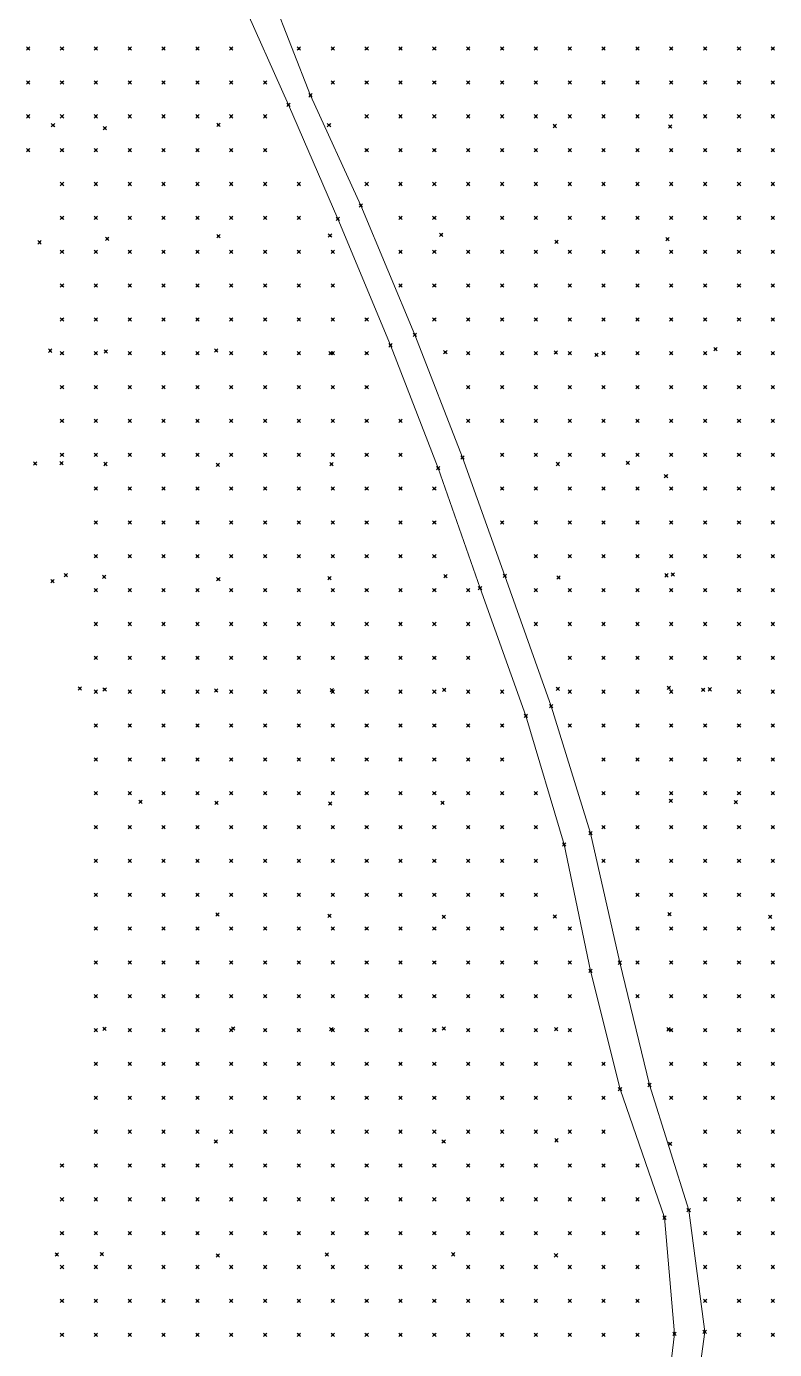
# Model space of a CAD drawing. Header units: metres. Extents: x 441556 to 446409, y 432338 to 461058.
# Drawn here: x 445985.6 to 446051.9, y 438511.8 to 438629 of the extents above; entities that cross this region are included whole.
import ezdxf

# ---------------------------------------------------------------- set-up
doc = ezdxf.new("R2010")
doc.units = ezdxf.units.M
doc.header["$MEASUREMENT"] = 0
doc.header["$PDMODE"] = 35
doc.header["$PDSIZE"] = 0.15
for name, color, linetype, lineweight in [('DTM-BRE-RevN_GRP_DRUM PAMANT', 2, 'Continuous', 0), ('DTM-BRE-RevN_GRP_DRUM PIATRA', 2, 'Continuous', 0), ('DTM-NOK-RevN_LIDAR_co_lidar', 91, 'Continuous', 0), ('DTM-NOK-RevN_RTK', 32, 'Continuous', 0)]:
    doc.layers.add(name, color=color, linetype=linetype, lineweight=lineweight)

msp = doc.modelspace()

# ---------------------------------------------------------------- linework, layer by layer
at = {"layer": 'DTM-BRE-RevN_GRP_DRUM PAMANT'}
for p, q in [((446003.607, 438633.673, 340.483), (446008.783, 438622.075, 339.126)), ((446008.783, 438622.075, 339.126), (446013.155, 438611.96, 338.349)), ((446013.155, 438611.96, 338.349), (446017.826, 438600.753, 337.54)), ((446017.826, 438600.753, 337.54), (446022.05, 438589.873, 336.914)), ((446022.05, 438589.873, 336.914), (446025.759, 438579.235, 336.233)), ((446025.759, 438579.235, 336.233), (446029.828, 438567.905, 335.26)), ((446029.828, 438567.905, 335.26), (446033.207, 438556.523, 334.711)), ((446033.207, 438556.523, 334.711), (446035.542, 438545.314, 334.353)), ((446035.542, 438545.314, 334.353), (446038.165, 438534.833, 334.231)), ((446038.165, 438534.833, 334.231), (446042.094, 438523.443, 334.615)), ((446042.094, 438523.443, 334.615), (446042.98, 438513.134, 334.856)), ((446042.98, 438513.134, 334.856), (446041.819, 438503.263, 335.073))]:
    msp.add_line(p, q, dxfattribs=at)
at = {"layer": 'DTM-BRE-RevN_GRP_DRUM PIATRA'}
for p, q in [((446010.739, 438622.906, 339.337), (446006.192, 438634.511, 340.698)), ((446015.204, 438613.144, 338.684), (446010.739, 438622.906, 339.337)), ((446019.993, 438601.69, 337.831), (446015.204, 438613.144, 338.684)), ((446024.202, 438590.808, 337.152), (446019.993, 438601.69, 337.831)), ((446027.961, 438580.324, 336.351), (446024.202, 438590.808, 337.152)), ((446032.061, 438568.773, 335.403), (446027.961, 438580.324, 336.351)), ((446035.552, 438557.526, 334.759), (446032.061, 438568.773, 335.403)), ((446038.136, 438546.042, 334.455), (446035.552, 438557.526, 334.759)), ((446040.769, 438535.199, 334.431), (446038.136, 438546.042, 334.455)), ((446044.249, 438524.1, 334.67), (446040.769, 438535.199, 334.431)), ((446045.667, 438513.327, 334.992), (446044.249, 438524.1, 334.67)), ((446044.263, 438502.756, 335.291), (446045.667, 438513.327, 334.992))]:
    msp.add_line(p, q, dxfattribs=at)
at = {"layer": 'DTM-NOK-RevN_LIDAR_co_lidar'}
for p in [(445985.72, 438627.045, 337.869), (445988.719, 438627.045, 337.934), (445991.718, 438627.045, 338.011), (445994.718, 438627.045, 338.303), (445997.717, 438627.045, 338.628), (446000.716, 438627.045, 339.227), (446003.716, 438627.045, 339.482), (446009.715, 438627.045, 340.096), (446012.714, 438627.045, 340.4), (446015.713, 438627.045, 340.873), (446018.713, 438627.045, 341.494), (446021.712, 438627.045, 341.583), (446024.711, 438627.045, 341.7), (446027.711, 438627.045, 341.561), (446030.71, 438627.045, 341.941), (446033.71, 438627.045, 342.258), (446036.709, 438627.045, 342.504), (446039.708, 438627.045, 342.904), (446042.708, 438627.045, 343.777), (446045.707, 438627.045, 343.557), (446048.706, 438627.045, 343.408), (446051.706, 438627.045, 343.42), (445985.72, 438624.046, 337.564), (445988.719, 438624.046, 337.587), (445991.718, 438624.046, 337.708), (445994.718, 438624.046, 337.887), (445997.717, 438624.046, 338.168), (446000.716, 438624.046, 338.748), (446003.716, 438624.046, 339.07), (446006.715, 438624.046, 339.328), (446012.714, 438624.046, 340.004), (446015.713, 438624.046, 340.535), (446018.713, 438624.046, 341.294), (446021.712, 438624.046, 341.186), (446024.711, 438624.046, 341.431), (446027.711, 438624.046, 341.156), (446030.71, 438624.046, 341.27), (446033.71, 438624.046, 341.796), (446036.709, 438624.046, 342.112), (446039.708, 438624.046, 342.398), (446042.708, 438624.046, 343.061), (446045.707, 438624.046, 343.229), (446048.706, 438624.046, 343.269), (446051.706, 438624.046, 343.107), (445985.72, 438621.046, 337.367), (445988.719, 438621.046, 337.43), (445991.718, 438621.046, 337.559), (445994.718, 438621.046, 337.564), (445997.717, 438621.046, 337.778), (446000.716, 438621.046, 338.292), (446003.716, 438621.046, 338.713), (446006.715, 438621.046, 338.962), (446015.713, 438621.046, 340.203), (446018.713, 438621.046, 340.756), (446021.712, 438621.046, 340.694), (446024.711, 438621.046, 340.94), (446027.711, 438621.046, 340.781), (446030.71, 438621.046, 340.826), (446033.71, 438621.046, 341.136), (446036.709, 438621.046, 341.646), (446039.708, 438621.046, 342.032), (446042.708, 438621.046, 342.564), (446045.707, 438621.046, 342.963), (446048.706, 438621.046, 342.976), (446051.706, 438621.046, 342.824), (445985.72, 438618.047, 336.875), (445988.719, 438618.047, 337.141), (445991.718, 438618.047, 337.324), (445994.718, 438618.047, 337.291), (445997.717, 438618.047, 337.573), (446000.716, 438618.047, 337.93), (446003.716, 438618.047, 338.378), (446006.715, 438618.047, 338.614), (446015.713, 438618.047, 339.44), (446018.713, 438618.047, 340.088), (446021.712, 438618.047, 340.172), (446024.711, 438618.047, 340.436), (446027.711, 438618.047, 340.354), (446030.71, 438618.047, 340.428), (446033.71, 438618.047, 340.667), (446036.709, 438618.047, 341.213), (446039.708, 438618.047, 341.644), (446042.708, 438618.047, 342.073), (446045.707, 438618.047, 342.514), (446048.706, 438618.047, 342.617), (446051.706, 438618.047, 342.571), (445988.719, 438615.048, 336.846), (445991.718, 438615.048, 337.075), (445994.718, 438615.048, 337.048), (445997.717, 438615.048, 337.338), (446000.716, 438615.048, 337.691), (446003.716, 438615.048, 338.003), (446006.715, 438615.048, 338.184), (446009.715, 438615.048, 338.384), (446015.713, 438615.048, 338.784), (446018.713, 438615.048, 339.419), (446021.712, 438615.048, 339.534), (446024.711, 438615.048, 339.834), (446027.711, 438615.048, 339.956), (446030.71, 438615.048, 339.979), (446033.71, 438615.048, 340.196), (446036.709, 438615.048, 340.788), (446039.708, 438615.048, 341.307), (446042.708, 438615.048, 341.632), (446045.707, 438615.048, 342.189), (446048.706, 438615.048, 342.349), (446051.706, 438615.048, 342.421), (445988.719, 438612.048, 336.622), (445991.718, 438612.048, 336.773), (445994.718, 438612.048, 336.792), (445997.717, 438612.048, 337.112), (446000.716, 438612.048, 337.354), (446003.716, 438612.048, 337.665), (446006.715, 438612.048, 337.883), (446009.715, 438612.048, 338.109), (446018.713, 438612.048, 338.879), (446021.712, 438612.048, 339.407), (446024.711, 438612.048, 339.523), (446027.711, 438612.048, 339.745), (446030.71, 438612.048, 339.777), (446033.71, 438612.048, 339.926), (446036.709, 438612.048, 340.452), (446039.708, 438612.048, 341.116), (446042.708, 438612.048, 341.166), (446045.707, 438612.048, 341.811), (446048.706, 438612.048, 342.076), (446051.706, 438612.048, 342.161), (445988.719, 438609.049, 336.426), (445991.718, 438609.049, 336.509), (445994.718, 438609.049, 336.629), (445997.717, 438609.049, 336.818), (446000.716, 438609.049, 337.061), (446003.716, 438609.049, 337.303), (446006.715, 438609.049, 337.447), (446009.715, 438609.049, 337.779), (446012.714, 438609.049, 338.105), (446018.713, 438609.049, 338.675), (446021.712, 438609.049, 338.959), (446024.711, 438609.049, 339.056), (446027.711, 438609.049, 339.517), (446030.71, 438609.049, 339.526), (446033.71, 438609.049, 339.708), (446036.709, 438609.049, 340.252), (446039.708, 438609.049, 340.808), (446042.708, 438609.049, 340.89), (446045.707, 438609.049, 341.311), (446048.706, 438609.049, 341.721), (446051.706, 438609.049, 341.755), (445988.719, 438606.05, 336.242), (445991.718, 438606.05, 336.256), (445994.718, 438606.05, 336.392), (445997.717, 438606.05, 336.495), (446000.716, 438606.05, 336.712), (446003.716, 438606.05, 336.998), (446006.715, 438606.05, 337.18), (446009.715, 438606.05, 337.488), (446012.714, 438606.05, 337.838), (446018.713, 438606.05, 338.348), (446021.712, 438606.05, 338.548), (446024.711, 438606.05, 338.477), (446027.711, 438606.05, 339.073), (446030.71, 438606.05, 339.37), (446033.71, 438606.05, 339.447), (446036.709, 438606.05, 339.929), (446039.708, 438606.05, 340.103), (446042.708, 438606.05, 340.539), (446045.707, 438606.05, 340.936), (446048.706, 438606.05, 341.242), (446051.706, 438606.05, 341.555), (445988.719, 438603.05, 336.012), (445991.718, 438603.05, 336.017), (445994.718, 438603.05, 336.125), (445997.717, 438603.05, 336.25), (446000.716, 438603.05, 336.387), (446003.716, 438603.05, 336.635), (446006.715, 438603.05, 336.865), (446009.715, 438603.05, 337.132), (446012.714, 438603.05, 337.4), (446015.713, 438603.05, 337.624), (446021.712, 438603.05, 338.119), (446024.711, 438603.05, 338.255), (446027.711, 438603.05, 338.784), (446030.71, 438603.05, 339.265), (446033.71, 438603.05, 339.184), (446036.709, 438603.05, 339.535), (446039.708, 438603.05, 339.651), (446042.708, 438603.05, 340.335), (446045.707, 438603.05, 340.827), (446048.706, 438603.05, 340.934), (446051.706, 438603.05, 341.029), (445988.719, 438600.051, 335.647), (445991.718, 438600.051, 335.747), (445994.718, 438600.051, 335.859), (445997.717, 438600.051, 336.002), (446000.716, 438600.051, 336.093), (446003.716, 438600.051, 336.292), (446006.715, 438600.051, 336.538), (446009.715, 438600.051, 336.736), (446012.714, 438600.051, 337.02), (446015.713, 438600.051, 337.24), (446024.711, 438600.051, 337.92), (446027.711, 438600.051, 338.379), (446030.71, 438600.051, 338.934), (446033.71, 438600.051, 338.975), (446036.709, 438600.051, 339.073), (446039.708, 438600.051, 339.465), (446042.708, 438600.051, 339.837), (446045.707, 438600.051, 340.744), (446048.706, 438600.051, 340.808), (446051.706, 438600.051, 340.574), (445988.719, 438597.051, 335.297), (445991.718, 438597.051, 335.492), (445994.718, 438597.051, 335.637), (445997.717, 438597.051, 335.7), (446000.716, 438597.051, 335.838), (446003.716, 438597.051, 336.052), (446006.715, 438597.051, 336.266), (446009.715, 438597.051, 336.5), (446012.714, 438597.051, 336.778), (446015.713, 438597.051, 336.833), (446024.711, 438597.051, 337.68), (446027.711, 438597.051, 338.211), (446030.71, 438597.051, 338.689), (446033.71, 438597.051, 338.724), (446036.709, 438597.051, 338.642), (446039.708, 438597.051, 339.018), (446042.708, 438597.051, 338.824), (446045.707, 438597.051, 339.821), (446048.706, 438597.051, 340.202), (446051.706, 438597.051, 340.216), (445988.719, 438594.052, 335.131), (445991.718, 438594.052, 335.306), (445994.718, 438594.052, 335.381), (445997.717, 438594.052, 335.458), (446000.716, 438594.052, 335.689), (446003.716, 438594.052, 335.839), (446006.715, 438594.052, 336.024), (446009.715, 438594.052, 336.239), (446012.714, 438594.052, 336.509), (446015.713, 438594.052, 336.543), (446018.713, 438594.052, 336.625), (446024.711, 438594.052, 337.344), (446027.711, 438594.052, 337.806), (446030.71, 438594.052, 338.396), (446033.71, 438594.052, 338.508), (446036.709, 438594.052, 338.409), (446039.708, 438594.052, 338.658), (446042.708, 438594.052, 338.312), (446045.707, 438594.052, 338.6), (446048.706, 438594.052, 339.492), (446051.706, 438594.052, 339.83), (445988.719, 438591.053, 334.816), (445991.718, 438591.053, 335.096), (445994.718, 438591.053, 335.199), (445997.717, 438591.053, 335.29), (446000.716, 438591.053, 335.483), (446003.716, 438591.053, 335.56), (446006.715, 438591.053, 335.793), (446009.715, 438591.053, 336.067), (446012.714, 438591.053, 336.177), (446015.713, 438591.053, 336.279), (446018.713, 438591.053, 336.47), (446027.711, 438591.053, 337.253), (446030.71, 438591.053, 337.884), (446033.71, 438591.053, 338.134), (446036.709, 438591.053, 338.192), (446039.708, 438591.053, 338.248), (446042.708, 438591.053, 338.072), (446045.707, 438591.053, 338.211), (446048.706, 438591.053, 338.762), (446051.706, 438591.053, 339.489), (445991.718, 438588.053, 334.834), (445994.718, 438588.053, 335.009), (445997.717, 438588.053, 335.1), (446000.716, 438588.053, 335.235), (446003.716, 438588.053, 335.32), (446006.715, 438588.053, 335.549), (446009.715, 438588.053, 335.658), (446012.714, 438588.053, 335.731), (446015.713, 438588.053, 335.924), (446018.713, 438588.053, 336.325), (446021.712, 438588.053, 336.517), (446027.711, 438588.053, 336.851), (446030.71, 438588.053, 337.35), (446033.71, 438588.053, 337.741), (446036.709, 438588.053, 337.785), (446039.708, 438588.053, 337.782), (446042.708, 438588.053, 337.862), (446045.707, 438588.053, 337.954), (446048.706, 438588.053, 338.437), (446051.706, 438588.053, 339.206), (445991.718, 438585.054, 334.534), (445994.718, 438585.054, 334.822), (445997.717, 438585.054, 334.937), (446000.716, 438585.054, 334.985), (446003.716, 438585.054, 335.136), (446006.715, 438585.054, 335.294), (446009.715, 438585.054, 335.345), (446012.714, 438585.054, 335.469), (446015.713, 438585.054, 335.84), (446018.713, 438585.054, 335.921), (446021.712, 438585.054, 336.285), (446027.711, 438585.054, 336.587), (446030.71, 438585.054, 336.979), (446033.71, 438585.054, 337.423), (446036.709, 438585.054, 337.58), (446039.708, 438585.054, 337.582), (446042.708, 438585.054, 337.601), (446045.707, 438585.054, 337.724), (446048.706, 438585.054, 337.863), (446051.706, 438585.054, 338.6), (445991.718, 438582.055, 334.2), (445994.718, 438582.055, 334.627), (445997.717, 438582.055, 334.734), (446000.716, 438582.055, 334.764), (446003.716, 438582.055, 334.91), (446006.715, 438582.055, 335.046), (446009.715, 438582.055, 335.215), (446012.714, 438582.055, 335.409), (446015.713, 438582.055, 335.696), (446018.713, 438582.055, 335.716), (446021.712, 438582.055, 335.973), (446030.71, 438582.055, 336.723), (446033.71, 438582.055, 336.991), (446036.709, 438582.055, 337.398), (446039.708, 438582.055, 337.282), (446042.708, 438582.055, 337.29), (446045.707, 438582.055, 337.426), (446048.706, 438582.055, 337.367), (446051.706, 438582.055, 337.879), (445991.718, 438579.055, 333.896), (445994.718, 438579.055, 334.381), (445997.717, 438579.055, 334.52), (446000.716, 438579.055, 334.611), (446003.716, 438579.055, 334.736), (446006.715, 438579.055, 334.827), (446009.715, 438579.055, 334.894), (446012.714, 438579.055, 335.211), (446015.713, 438579.055, 335.272), (446018.713, 438579.055, 335.464), (446021.712, 438579.055, 335.657), (446024.711, 438579.055, 336.063), (446030.71, 438579.055, 336.432), (446033.71, 438579.055, 336.675), (446036.709, 438579.055, 336.926), (446039.708, 438579.055, 336.94), (446042.708, 438579.055, 336.981), (446045.707, 438579.055, 337.049), (446048.706, 438579.055, 337.082), (446051.706, 438579.055, 337.337), (445991.718, 438576.056, 333.517), (445994.718, 438576.056, 334.131), (445997.717, 438576.056, 334.333), (446000.716, 438576.056, 334.481), (446003.716, 438576.056, 334.547), (446006.715, 438576.056, 334.627), (446009.715, 438576.056, 334.736), (446012.714, 438576.056, 335.053), (446015.713, 438576.056, 334.986), (446018.713, 438576.056, 335.321), (446021.712, 438576.056, 335.538), (446024.711, 438576.056, 335.812), (446030.71, 438576.056, 336.065), (446033.71, 438576.056, 336.423), (446036.709, 438576.056, 336.628), (446039.708, 438576.056, 336.686), (446042.708, 438576.056, 336.729), (446045.707, 438576.056, 336.69), (446048.706, 438576.056, 336.797), (446051.706, 438576.056, 336.941), (445991.718, 438573.056, 332.872), (445994.718, 438573.056, 333.701), (445997.717, 438573.056, 334.12), (446000.716, 438573.056, 334.275), (446003.716, 438573.056, 334.34), (446006.715, 438573.056, 334.403), (446009.715, 438573.056, 334.56), (446012.714, 438573.056, 334.8), (446015.713, 438573.056, 334.982), (446018.713, 438573.056, 335.235), (446021.712, 438573.056, 335.439), (446024.711, 438573.056, 335.643), (446033.71, 438573.056, 335.985), (446036.709, 438573.056, 336.487), (446039.708, 438573.056, 336.462), (446042.708, 438573.056, 336.393), (446045.707, 438573.056, 336.463), (446048.706, 438573.056, 336.694), (446051.706, 438573.056, 336.849), (445991.718, 438570.057, 332.527), (445994.718, 438570.057, 333.407), (445997.717, 438570.057, 333.881), (446000.716, 438570.057, 334.09), (446003.716, 438570.057, 334.191), (446006.715, 438570.057, 334.296), (446009.715, 438570.057, 334.42), (446012.714, 438570.057, 334.563), (446015.713, 438570.057, 334.693), (446018.713, 438570.057, 334.934), (446021.712, 438570.057, 335.221), (446024.711, 438570.057, 335.421), (446027.711, 438570.057, 335.42), (446033.71, 438570.057, 335.382), (446036.709, 438570.057, 335.784), (446039.708, 438570.057, 336.187), (446042.708, 438570.057, 336.326), (446048.706, 438570.057, 336.577), (446051.706, 438570.057, 336.868), (445991.718, 438567.058, 331.868), (445994.718, 438567.058, 332.982), (445997.717, 438567.058, 333.46), (446000.716, 438567.058, 333.831), (446003.716, 438567.058, 334.036), (446006.715, 438567.058, 334.126), (446009.715, 438567.058, 334.229), (446012.714, 438567.058, 334.226), (446015.713, 438567.058, 334.5), (446018.713, 438567.058, 334.753), (446021.712, 438567.058, 334.845), (446024.711, 438567.058, 335.011), (446027.711, 438567.058, 335.008), (446033.71, 438567.058, 335.121), (446036.709, 438567.058, 335.2), (446039.708, 438567.058, 335.49), (446042.708, 438567.058, 336.262), (446045.707, 438567.058, 336.257), (446048.706, 438567.058, 336.329), (446051.706, 438567.058, 336.738), (445991.718, 438564.058, 330.385), (445994.718, 438564.058, 332.135), (445997.717, 438564.058, 332.957), (446000.716, 438564.058, 333.432), (446003.716, 438564.058, 333.899), (446006.715, 438564.058, 333.957), (446009.715, 438564.058, 334.036), (446012.714, 438564.058, 334.036), (446015.713, 438564.058, 334.172), (446018.713, 438564.058, 334.421), (446021.712, 438564.058, 334.549), (446024.711, 438564.058, 334.768), (446027.711, 438564.058, 334.88), (446036.709, 438564.058, 335.206), (446039.708, 438564.058, 335.093), (446042.708, 438564.058, 336.2), (446045.707, 438564.058, 336.305), (446048.706, 438564.058, 336.19), (446051.706, 438564.058, 336.573), (445991.718, 438561.059, 329.153), (445994.718, 438561.059, 331.17), (445997.717, 438561.059, 332.086), (446000.716, 438561.059, 333.254), (446003.716, 438561.059, 333.752), (446006.715, 438561.059, 333.81), (446009.715, 438561.059, 333.861), (446012.714, 438561.059, 333.906), (446015.713, 438561.059, 333.96), (446018.713, 438561.059, 334.111), (446021.712, 438561.059, 334.344), (446024.711, 438561.059, 334.625), (446027.711, 438561.059, 334.758), (446030.71, 438561.059, 334.831), (446036.709, 438561.059, 335.108), (446039.708, 438561.059, 335.139), (446042.708, 438561.059, 335.857), (446045.707, 438561.059, 336.079), (446048.706, 438561.059, 336.09), (446051.706, 438561.059, 336.374), (445991.718, 438558.06, 328.061), (445994.718, 438558.06, 330.606), (445997.717, 438558.06, 331.616), (446000.716, 438558.06, 333.184), (446003.716, 438558.06, 333.579), (446006.715, 438558.06, 333.623), (446009.715, 438558.06, 333.642), (446012.714, 438558.06, 333.76), (446015.713, 438558.06, 333.777), (446018.713, 438558.06, 333.909), (446021.712, 438558.06, 334.134), (446024.711, 438558.06, 334.437), (446027.711, 438558.06, 334.67), (446030.71, 438558.06, 334.728), (446036.709, 438558.06, 334.942), (446039.708, 438558.06, 335.181), (446042.708, 438558.06, 335.697), (446045.707, 438558.06, 335.98), (446048.706, 438558.06, 335.96), (446051.706, 438558.06, 336.206), (445991.718, 438555.06, 327.427), (445994.718, 438555.06, 329.722), (445997.717, 438555.06, 331.876), (446000.716, 438555.06, 332.658), (446003.716, 438555.06, 333.17), (446006.715, 438555.06, 333.484), (446009.715, 438555.06, 333.509), (446012.714, 438555.06, 333.575), (446015.713, 438555.06, 333.725), (446018.713, 438555.06, 333.797), (446021.712, 438555.06, 333.968), (446024.711, 438555.06, 334.184), (446027.711, 438555.06, 334.385), (446030.71, 438555.06, 334.627), (446036.709, 438555.06, 334.822), (446039.708, 438555.06, 334.822), (446042.708, 438555.06, 334.966), (446045.707, 438555.06, 335.793), (446048.706, 438555.06, 335.852), (446051.706, 438555.06, 335.947), (445991.718, 438552.061, 327.015), (445994.718, 438552.061, 328.39), (445997.717, 438552.061, 330.904), (446000.716, 438552.061, 332.474), (446003.716, 438552.061, 332.821), (446006.715, 438552.061, 333.238), (446009.715, 438552.061, 333.404), (446012.714, 438552.061, 333.536), (446015.713, 438552.061, 333.613), (446018.713, 438552.061, 333.655), (446021.712, 438552.061, 333.73), (446024.711, 438552.061, 333.945), (446027.711, 438552.061, 334.197), (446030.71, 438552.061, 334.397), (446039.708, 438552.061, 334.665), (446042.708, 438552.061, 334.811), (446045.707, 438552.061, 335.619), (446048.706, 438552.061, 335.755), (446051.706, 438552.061, 335.811), (445991.718, 438549.061, 326.582), (445994.718, 438549.061, 327.411), (445997.717, 438549.061, 329.482), (446000.716, 438549.061, 331.793), (446003.716, 438549.061, 332.276), (446006.715, 438549.061, 332.712), (446009.715, 438549.061, 333.035), (446012.714, 438549.061, 333.498), (446015.713, 438549.061, 333.521), (446018.713, 438549.061, 333.556), (446021.712, 438549.061, 333.629), (446024.711, 438549.061, 333.777), (446027.711, 438549.061, 333.998), (446030.71, 438549.061, 334.178), (446033.71, 438549.061, 334.388), (446039.708, 438549.061, 334.606), (446042.708, 438549.061, 334.624), (446045.707, 438549.061, 335.27), (446048.706, 438549.061, 335.67), (446051.706, 438549.061, 335.837), (445991.718, 438546.062, 326.128), (445994.718, 438546.062, 326.833), (445997.717, 438546.062, 327.913), (446000.716, 438546.062, 330.169), (446003.716, 438546.062, 331.163), (446006.715, 438546.062, 331.918), (446009.715, 438546.062, 332.352), (446012.714, 438546.062, 333.427), (446015.713, 438546.062, 333.47), (446018.713, 438546.062, 333.505), (446021.712, 438546.062, 333.568), (446024.711, 438546.062, 333.65), (446027.711, 438546.062, 333.816), (446030.71, 438546.062, 333.964), (446033.71, 438546.062, 334.187), (446039.708, 438546.062, 334.448), (446042.708, 438546.062, 334.497), (446045.707, 438546.062, 334.853), (446048.706, 438546.062, 335.602), (446051.706, 438546.062, 335.763), (445991.718, 438543.063, 325.854), (445994.718, 438543.063, 326.572), (445997.717, 438543.063, 327.926), (446000.716, 438543.063, 328.781), (446003.716, 438543.063, 329.942), (446006.715, 438543.063, 331.37), (446009.715, 438543.063, 331.759), (446012.714, 438543.063, 333.194), (446015.713, 438543.063, 333.492), (446018.713, 438543.063, 333.535), (446021.712, 438543.063, 333.573), (446024.711, 438543.063, 333.619), (446027.711, 438543.063, 333.679), (446030.71, 438543.063, 333.821), (446033.71, 438543.063, 334.021), (446039.708, 438543.063, 334.278), (446042.708, 438543.063, 334.419), (446045.707, 438543.063, 334.648), (446048.706, 438543.063, 335.505), (446051.706, 438543.063, 335.739), (445991.718, 438540.063, 325.668), (445994.718, 438540.063, 326.102), (445997.717, 438540.063, 326.928), (446000.716, 438540.063, 327.611), (446003.716, 438540.063, 328.47), (446006.715, 438540.063, 330.393), (446009.715, 438540.063, 330.914), (446012.714, 438540.063, 332.586), (446015.713, 438540.063, 333.304), (446018.713, 438540.063, 333.51), (446021.712, 438540.063, 333.573), (446024.711, 438540.063, 333.601), (446027.711, 438540.063, 333.638), (446030.71, 438540.063, 333.739), (446033.71, 438540.063, 333.877), (446042.708, 438540.063, 334.359), (446045.707, 438540.063, 334.499), (446048.706, 438540.063, 335.32), (446051.706, 438540.063, 335.708), (445991.718, 438537.064, 325.726), (445994.718, 438537.064, 325.964), (445997.717, 438537.064, 326.269), (446000.716, 438537.064, 326.646), (446003.716, 438537.064, 327.57), (446006.715, 438537.064, 328.849), (446009.715, 438537.064, 329.349), (446012.714, 438537.064, 330.885), (446015.713, 438537.064, 332.418), (446018.713, 438537.064, 333.355), (446021.712, 438537.064, 333.581), (446024.711, 438537.064, 333.609), (446027.711, 438537.064, 333.658), (446030.71, 438537.064, 333.741), (446033.71, 438537.064, 333.845), (446036.709, 438537.064, 334.062), (446042.708, 438537.064, 334.435), (446045.707, 438537.064, 334.488), (446048.706, 438537.064, 334.982), (446051.706, 438537.064, 335.707), (445991.718, 438534.065, 325.636), (445994.718, 438534.065, 325.858), (445997.717, 438534.065, 326.04), (446000.716, 438534.065, 326.444), (446003.716, 438534.065, 326.867), (446006.715, 438534.065, 327.795), (446009.715, 438534.065, 328.283), (446012.714, 438534.065, 328.668), (446015.713, 438534.065, 330.464), (446018.713, 438534.065, 332.472), (446021.712, 438534.065, 333.446), (446024.711, 438534.065, 333.57), (446027.711, 438534.065, 333.651), (446030.71, 438534.065, 333.724), (446033.71, 438534.065, 333.844), (446036.709, 438534.065, 334.035), (446042.708, 438534.065, 334.468), (446045.707, 438534.065, 334.528), (446048.706, 438534.065, 334.849), (446051.706, 438534.065, 335.73), (445991.718, 438531.065, 325.502), (445994.718, 438531.065, 325.713), (445997.717, 438531.065, 325.872), (446000.716, 438531.065, 326.077), (446003.716, 438531.065, 326.47), (446006.715, 438531.065, 327.071), (446009.715, 438531.065, 327.483), (446012.714, 438531.065, 327.705), (446015.713, 438531.065, 329.024), (446018.713, 438531.065, 331.43), (446021.712, 438531.065, 333.063), (446024.711, 438531.065, 333.603), (446027.711, 438531.065, 333.621), (446030.71, 438531.065, 333.702), (446033.71, 438531.065, 333.818), (446036.709, 438531.065, 334.017), (446045.707, 438531.065, 334.563), (446048.706, 438531.065, 334.766), (446051.706, 438531.065, 335.68), (445988.719, 438528.066, 325.187), (445991.718, 438528.066, 325.408), (445994.718, 438528.066, 325.496), (445997.717, 438528.066, 325.67), (446000.716, 438528.066, 325.847), (446003.716, 438528.066, 326.294), (446006.715, 438528.066, 326.729), (446009.715, 438528.066, 327.155), (446012.714, 438528.066, 327.578), (446015.713, 438528.066, 328.741), (446018.713, 438528.066, 331.248), (446021.712, 438528.066, 332.718), (446024.711, 438528.066, 333.642), (446027.711, 438528.066, 333.657), (446030.71, 438528.066, 333.693), (446033.71, 438528.066, 333.829), (446036.709, 438528.066, 334.024), (446039.708, 438528.066, 334.268), (446045.707, 438528.066, 334.681), (446048.706, 438528.066, 334.818), (446051.706, 438528.066, 335.612), (445988.719, 438525.066, 325.156), (445991.718, 438525.066, 325.305), (445994.718, 438525.066, 325.413), (445997.717, 438525.066, 325.523), (446000.716, 438525.066, 325.668), (446003.716, 438525.066, 325.995), (446006.715, 438525.066, 326.489), (446009.715, 438525.066, 326.827), (446012.714, 438525.066, 327.313), (446015.713, 438525.066, 328.421), (446018.713, 438525.066, 330.603), (446021.712, 438525.066, 332.166), (446024.711, 438525.066, 333.511), (446027.711, 438525.066, 333.689), (446030.71, 438525.066, 333.702), (446033.71, 438525.066, 333.834), (446036.709, 438525.066, 334.052), (446039.708, 438525.066, 334.325), (446045.707, 438525.066, 334.749), (446048.706, 438525.066, 334.844), (446051.706, 438525.066, 335.448), (445988.719, 438522.067, 325.101), (445991.718, 438522.067, 325.201), (445994.718, 438522.067, 325.301), (445997.717, 438522.067, 325.375), (446000.716, 438522.067, 325.5), (446003.716, 438522.067, 325.799), (446006.715, 438522.067, 326.199), (446009.715, 438522.067, 326.491), (446012.714, 438522.067, 326.887), (446015.713, 438522.067, 327.925), (446018.713, 438522.067, 330.192), (446021.712, 438522.067, 331.247), (446024.711, 438522.067, 333.297), (446027.711, 438522.067, 333.659), (446030.71, 438522.067, 333.714), (446033.71, 438522.067, 333.817), (446036.709, 438522.067, 334.03), (446039.708, 438522.067, 334.307), (446045.707, 438522.067, 334.793), (446048.706, 438522.067, 334.918), (446051.706, 438522.067, 335.305), (445988.719, 438519.068, 325.081), (445991.718, 438519.068, 325.118), (445994.718, 438519.068, 325.154), (445997.717, 438519.068, 325.252), (446000.716, 438519.068, 325.349), (446003.716, 438519.068, 325.574), (446006.715, 438519.068, 325.958), (446009.715, 438519.068, 326.209), (446012.714, 438519.068, 326.599), (446015.713, 438519.068, 327.707), (446018.713, 438519.068, 329.593), (446021.712, 438519.068, 330.873), (446024.711, 438519.068, 333.006), (446027.711, 438519.068, 333.57), (446030.71, 438519.068, 333.716), (446033.71, 438519.068, 333.818), (446036.709, 438519.068, 334.022), (446039.708, 438519.068, 334.293), (446045.707, 438519.068, 334.871), (446048.706, 438519.068, 334.978), (446051.706, 438519.068, 335.265), (445988.719, 438516.068, 325.158), (445991.718, 438516.068, 325.088), (445994.718, 438516.068, 325.053), (445997.717, 438516.068, 325.099), (446000.716, 438516.068, 325.203), (446003.716, 438516.068, 325.421), (446006.715, 438516.068, 325.849), (446009.715, 438516.068, 326.127), (446012.714, 438516.068, 326.447), (446015.713, 438516.068, 327.124), (446018.713, 438516.068, 328.716), (446021.712, 438516.068, 330.282), (446024.711, 438516.068, 332.616), (446027.711, 438516.068, 333.59), (446030.71, 438516.068, 333.766), (446033.71, 438516.068, 333.884), (446036.709, 438516.068, 334.069), (446039.708, 438516.068, 334.332), (446045.707, 438516.068, 334.915), (446048.706, 438516.068, 335.064), (446051.706, 438516.068, 335.261), (445988.719, 438513.069, 325.22), (445991.718, 438513.069, 325.126), (445994.718, 438513.069, 325.07), (445997.717, 438513.069, 325.039), (446000.716, 438513.069, 325.034), (446003.716, 438513.069, 325.229), (446006.715, 438513.069, 325.709), (446009.715, 438513.069, 326.047), (446012.714, 438513.069, 326.292), (446015.713, 438513.069, 326.726), (446018.713, 438513.069, 327.441), (446021.712, 438513.069, 329.575), (446024.711, 438513.069, 332.154), (446027.711, 438513.069, 333.577), (446030.71, 438513.069, 333.848), (446033.71, 438513.069, 333.967), (446036.709, 438513.069, 334.16), (446039.708, 438513.069, 334.378), (446048.706, 438513.069, 335.191), (446051.706, 438513.069, 335.373)]:
    msp.add_point(p, dxfattribs=at)
at = {"layer": 'DTM-NOK-RevN_RTK'}
for p in [(446010.739, 438622.906, 339.337), (446008.783, 438622.075, 339.126), (445987.923, 438620.254, 337.048), (445992.516, 438619.988, 337.214), (446002.574, 438620.282, 338.608), (446012.378, 438620.273, 339.234), (446032.386, 438620.19, 341.233), (446042.601, 438620.138, 342.794), (446015.204, 438613.144, 338.684), (446013.155, 438611.96, 338.349), (445992.732, 438610.2, 336.395), (446002.581, 438610.414, 337.158), (446012.467, 438610.478, 338.084), (446022.318, 438610.555, 339.176), (446042.366, 438610.161, 341.118), (445986.735, 438609.881, 335.736), (446032.544, 438609.919, 339.916), (446017.826, 438600.753, 337.54), (446019.993, 438601.69, 337.831), (445987.678, 438600.277, 335.425), (445992.597, 438600.212, 335.588), (446002.384, 438600.282, 336.13), (446012.525, 438600.045, 336.936), (446022.685, 438600.14, 337.948), (446032.488, 438600.112, 338.875), (446036.078, 438599.899, 339.034), (446046.626, 438600.417, 340.682), (445986.339, 438590.274, 333.61), (445988.677, 438590.305, 334.624), (445992.57, 438590.232, 334.871), (446002.533, 438590.159, 335.276), (446012.598, 438590.22, 336.139), (446024.202, 438590.808, 337.152), (446032.663, 438590.235, 337.968), (446038.845, 438590.335, 338.124), (446022.05, 438589.873, 336.914), (446042.239, 438589.159, 337.958), (445987.867, 438579.858, 333.013), (445989.067, 438580.385, 333.593), (445992.452, 438580.23, 334.157), (446002.569, 438580.023, 334.558), (446012.417, 438580.127, 335.239), (446022.693, 438580.287, 336.123), (446027.961, 438580.324, 336.351), (446032.716, 438580.166, 336.911), (446042.275, 438580.369, 337.255), (446042.837, 438580.451, 337.255), (446025.759, 438579.235, 336.233), (445990.305, 438570.345, 331.821), (445992.498, 438570.256, 332.959), (446002.369, 438570.153, 333.976), (446012.627, 438570.187, 334.449), (446022.585, 438570.21, 335.264), (446032.662, 438570.314, 335.504), (446042.501, 438570.395, 336.489), (446045.531, 438570.232, 336.586), (446046.114, 438570.264, 336.543), (446029.828, 438567.905, 335.26), (446032.061, 438568.773, 335.403), (445995.685, 438560.298, 331.431), (446002.408, 438560.198, 333.503), (446012.493, 438560.144, 333.743), (446022.44, 438560.217, 334.318), (446042.676, 438560.384, 335.919), (446048.434, 438560.272, 336.017), (446035.552, 438557.526, 334.759), (446033.207, 438556.523, 334.711), (446002.489, 438550.299, 332.217), (446012.416, 438550.196, 333.36), (446042.539, 438550.328, 334.8), (446022.548, 438550.11, 333.651), (446032.392, 438550.125, 334.428), (446051.474, 438550.102, 335.872), (446038.136, 438546.042, 334.455), (446035.542, 438545.314, 334.353), (445992.479, 438540.18, 325.615), (446003.881, 438540.215, 329.2), (446012.583, 438540.135, 332.622), (446022.555, 438540.202, 333.436), (446032.499, 438540.155, 333.819), (446042.455, 438540.132, 334.268), (446040.769, 438535.199, 334.431), (446038.165, 438534.833, 334.231), (446032.529, 438530.295, 333.719), (446002.362, 438530.182, 326.109), (446022.539, 438530.183, 333.465), (446042.605, 438529.976, 334.478), (446042.094, 438523.443, 334.615), (446044.249, 438524.1, 334.67), (445988.271, 438520.177, 324.834), (445992.259, 438520.209, 325.004), (446002.527, 438520.092, 325.551), (446012.193, 438520.168, 326.592), (446023.391, 438520.193, 332.605), (446032.493, 438520.105, 333.755), (446042.98, 438513.134, 334.856), (446045.667, 438513.327, 334.992)]:
    msp.add_point(p, dxfattribs=at)

doc.saveas('drawing.dxf')
